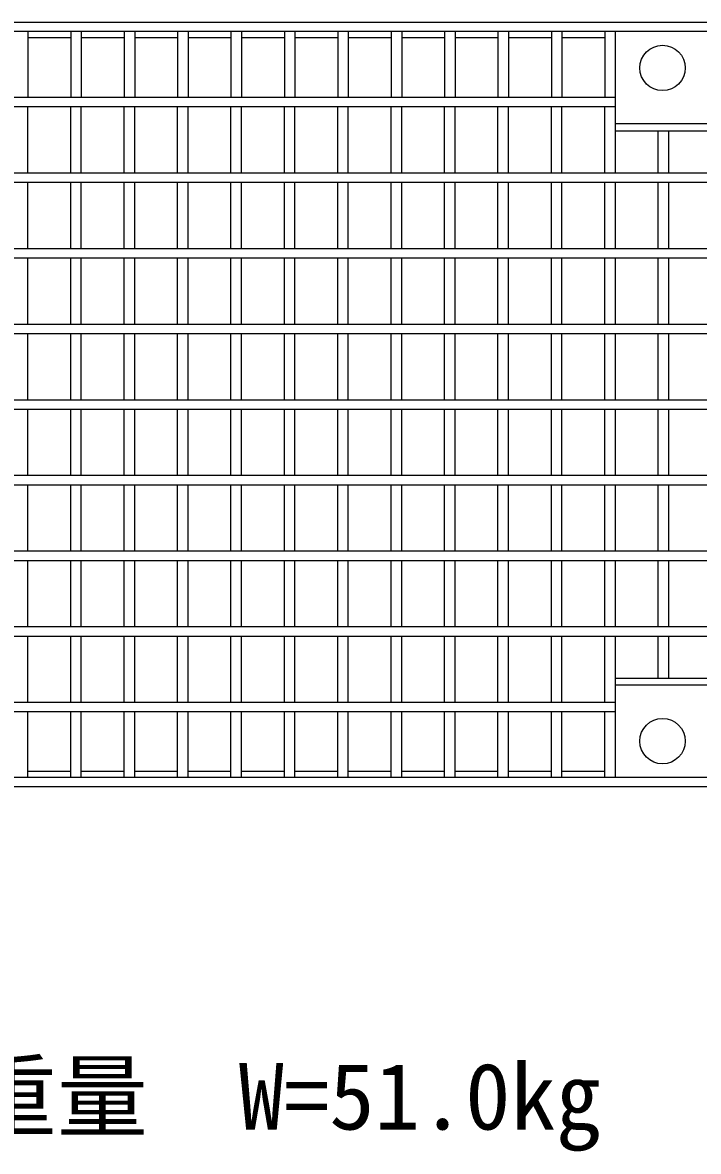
# Model space of a CAD drawing. Units: millimetres, scale not verified. Extents: x -16800 to 16800, y -5940 to 5940.
# Drawn here: x -4144 to -3698, y 2265 to 3012 of the extents above; entities that cross this region are included whole.
import ezdxf
from ezdxf.enums import TextEntityAlignment as Align

# ---------------------------------------------------------------- set-up
doc = ezdxf.new("R2010")
doc.units = ezdxf.units.MM
doc.header["$LTSCALE"] = 20
doc.layers.add('0-0_DIM', color=7, linetype='Continuous', lineweight=25)
doc.layers.add('0-2_HATCH', color=6, linetype='Continuous', lineweight=25)
doc.styles.add('ＭＳ ゴシック', font='')
doc.styles.get('ＭＳ ゴシック').set_extended_font_data('MS Gothic')

msp = doc.modelspace()

# ---------------------------------------------------------------- linework, layer by layer
at = {"layer": '0-2_HATCH'}
for p, q in [((-3611.22, 3005.5), (-4606.22, 3005.5)), ((-4140.51, 3005.5), (-4140.51, 2962)), ((-4112.22, 3001.5), (-4140.51, 3001.5)), ((-4112.22, 3005.5), (-4112.22, 2962)), ((-4105.22, 3005.5), (-4105.22, 2962)), ((-4076.94, 3001.5), (-4105.22, 3001.5)), ((-4076.94, 3005.5), (-4076.94, 2962)), ((-4069.94, 3005.5), (-4069.94, 2962)), ((-4041.65, 3001.5), (-4069.94, 3001.5)), ((-4041.65, 3005.5), (-4041.65, 2962)), ((-4034.65, 3005.5), (-4034.65, 2962)), ((-4006.37, 3001.5), (-4034.65, 3001.5)), ((-4006.37, 3005.5), (-4006.37, 2962)), ((-3999.37, 3005.5), (-3999.37, 2962)), ((-3971.08, 3001.5), (-3999.37, 3001.5)), ((-3971.08, 3005.5), (-3971.08, 2962)), ((-3964.08, 3005.5), (-3964.08, 2962)), ((-3935.8, 3001.5), (-3964.08, 3001.5)), ((-3935.8, 3005.5), (-3935.8, 2962)), ((-3928.8, 3005.5), (-3928.8, 2962)), ((-3900.51, 3001.5), (-3928.8, 3001.5)), ((-3900.51, 3005.5), (-3900.51, 2962)), ((-3893.51, 3005.5), (-3893.51, 2962)), ((-3865.22, 3001.5), (-3893.51, 3001.5)), ((-3865.22, 3005.5), (-3865.22, 2962)), ((-3858.22, 3005.5), (-3858.22, 2962)), ((-3829.94, 3001.5), (-3858.22, 3001.5)), ((-3829.94, 3005.5), (-3829.94, 2962)), ((-3822.94, 3005.5), (-3822.94, 2962)), ((-3794.65, 3001.5), (-3822.94, 3001.5)), ((-3794.65, 3005.5), (-3794.65, 2962)), ((-3787.65, 3005.5), (-3787.65, 2962)), ((-3759.37, 3001.5), (-3787.65, 3001.5)), ((-3759.37, 3005.5), (-3759.37, 2962)), ((-3752.37, 2912), (-3752.37, 3005.5)), ((-3752.37, 2962), (-4465.08, 2962)), ((-4465.08, 2956), (-3752.37, 2956)), ((-4140.51, 2912), (-4140.51, 2956)), ((-4112.22, 2912), (-4112.22, 2956)), ((-4105.22, 2912), (-4105.22, 2956)), ((-4076.94, 2912), (-4076.94, 2956)), ((-4069.94, 2912), (-4069.94, 2956)), ((-4041.65, 2912), (-4041.65, 2956)), ((-4034.65, 2912), (-4034.65, 2956)), ((-4006.37, 2912), (-4006.37, 2956)), ((-3999.37, 2912), (-3999.37, 2956)), ((-3971.08, 2912), (-3971.08, 2956)), ((-3964.08, 2912), (-3964.08, 2956)), ((-3935.8, 2912), (-3935.8, 2956)), ((-3928.8, 2912), (-3928.8, 2956)), ((-3900.51, 2912), (-3900.51, 2956)), ((-3893.51, 2912), (-3893.51, 2956)), ((-3865.22, 2912), (-3865.22, 2956)), ((-3858.22, 2912), (-3858.22, 2956)), ((-3829.94, 2912), (-3829.94, 2956)), ((-3822.94, 2912), (-3822.94, 2956)), ((-3794.65, 2912), (-3794.65, 2956)), ((-3787.65, 2912), (-3787.65, 2956)), ((-3759.37, 2912), (-3759.37, 2956)), ((-3688.8, 2944.5), (-3752.37, 2944.5)), ((-3752.37, 2940), (-3688.8, 2940)), ((-3724.08, 2912), (-3724.08, 2940)), ((-3717.08, 2912), (-3717.08, 2940)), ((-3611.22, 2912), (-4606.22, 2912)), ((-4606.22, 2906), (-3611.22, 2906)), ((-4140.51, 2862), (-4140.51, 2906)), ((-4112.22, 2862), (-4112.22, 2906)), ((-4105.22, 2862), (-4105.22, 2906)), ((-4076.94, 2862), (-4076.94, 2906)), ((-4069.94, 2862), (-4069.94, 2906)), ((-4041.65, 2862), (-4041.65, 2906)), ((-4034.65, 2862), (-4034.65, 2906)), ((-4006.37, 2862), (-4006.37, 2906)), ((-3999.37, 2862), (-3999.37, 2906)), ((-3971.08, 2862), (-3971.08, 2906)), ((-3964.08, 2862), (-3964.08, 2906)), ((-3935.8, 2862), (-3935.8, 2906)), ((-3928.8, 2862), (-3928.8, 2906)), ((-3900.51, 2862), (-3900.51, 2906)), ((-3893.51, 2862), (-3893.51, 2906)), ((-3865.22, 2862), (-3865.22, 2906)), ((-3858.22, 2862), (-3858.22, 2906)), ((-3829.94, 2862), (-3829.94, 2906)), ((-3822.94, 2862), (-3822.94, 2906)), ((-3794.65, 2862), (-3794.65, 2906)), ((-3787.65, 2862), (-3787.65, 2906)), ((-3759.37, 2862), (-3759.37, 2906)), ((-3752.37, 2862), (-3752.37, 2906)), ((-3724.08, 2862), (-3724.08, 2906)), ((-3717.08, 2862), (-3717.08, 2906)), ((-3611.22, 2862), (-4606.22, 2862)), ((-4606.22, 2856), (-3611.22, 2856)), ((-4140.51, 2812), (-4140.51, 2856)), ((-4112.22, 2812), (-4112.22, 2856)), ((-4105.22, 2812), (-4105.22, 2856)), ((-4076.94, 2812), (-4076.94, 2856)), ((-4069.94, 2812), (-4069.94, 2856)), ((-4041.65, 2812), (-4041.65, 2856)), ((-4034.65, 2812), (-4034.65, 2856)), ((-4006.37, 2812), (-4006.37, 2856)), ((-3999.37, 2812), (-3999.37, 2856)), ((-3971.08, 2812), (-3971.08, 2856)), ((-3964.08, 2812), (-3964.08, 2856)), ((-3935.8, 2812), (-3935.8, 2856)), ((-3928.8, 2812), (-3928.8, 2856)), ((-3900.51, 2812), (-3900.51, 2856)), ((-3893.51, 2812), (-3893.51, 2856)), ((-3865.22, 2812), (-3865.22, 2856)), ((-3858.22, 2812), (-3858.22, 2856)), ((-3829.94, 2812), (-3829.94, 2856)), ((-3822.94, 2812), (-3822.94, 2856)), ((-3794.65, 2812), (-3794.65, 2856)), ((-3787.65, 2812), (-3787.65, 2856)), ((-3759.37, 2812), (-3759.37, 2856)), ((-3752.37, 2812), (-3752.37, 2856)), ((-3724.08, 2812), (-3724.08, 2856)), ((-3717.08, 2812), (-3717.08, 2856)), ((-3611.22, 2812), (-4606.22, 2812)), ((-4606.22, 2806), (-3611.22, 2806)), ((-4140.51, 2762), (-4140.51, 2806)), ((-4112.22, 2762), (-4112.22, 2806)), ((-4105.22, 2762), (-4105.22, 2806)), ((-4076.94, 2762), (-4076.94, 2806)), ((-4069.94, 2762), (-4069.94, 2806)), ((-4041.65, 2762), (-4041.65, 2806)), ((-4034.65, 2762), (-4034.65, 2806)), ((-4006.37, 2762), (-4006.37, 2806)), ((-3999.37, 2762), (-3999.37, 2806)), ((-3971.08, 2762), (-3971.08, 2806)), ((-3964.08, 2762), (-3964.08, 2806)), ((-3935.8, 2762), (-3935.8, 2806)), ((-3928.8, 2762), (-3928.8, 2806)), ((-3900.51, 2762), (-3900.51, 2806)), ((-3893.51, 2762), (-3893.51, 2806)), ((-3865.22, 2762), (-3865.22, 2806)), ((-3858.22, 2762), (-3858.22, 2806)), ((-3829.94, 2762), (-3829.94, 2806)), ((-3822.94, 2762), (-3822.94, 2806)), ((-3794.65, 2762), (-3794.65, 2806)), ((-3787.65, 2762), (-3787.65, 2806)), ((-3759.37, 2762), (-3759.37, 2806)), ((-3752.37, 2762), (-3752.37, 2806)), ((-3724.08, 2762), (-3724.08, 2806)), ((-3717.08, 2762), (-3717.08, 2806)), ((-3611.22, 2762), (-4606.22, 2762)), ((-4606.22, 2756), (-3611.22, 2756)), ((-4140.51, 2712), (-4140.51, 2756)), ((-4112.22, 2712), (-4112.22, 2756)), ((-4105.22, 2712), (-4105.22, 2756)), ((-4076.94, 2712), (-4076.94, 2756)), ((-4069.94, 2712), (-4069.94, 2756)), ((-4041.65, 2712), (-4041.65, 2756)), ((-4034.65, 2712), (-4034.65, 2756)), ((-4006.37, 2712), (-4006.37, 2756)), ((-3999.37, 2712), (-3999.37, 2756)), ((-3971.08, 2712), (-3971.08, 2756)), ((-3964.08, 2712), (-3964.08, 2756)), ((-3935.8, 2712), (-3935.8, 2756)), ((-3928.8, 2712), (-3928.8, 2756)), ((-3900.51, 2712), (-3900.51, 2756)), ((-3893.51, 2712), (-3893.51, 2756)), ((-3865.22, 2712), (-3865.22, 2756)), ((-3858.22, 2712), (-3858.22, 2756)), ((-3829.94, 2712), (-3829.94, 2756)), ((-3822.94, 2712), (-3822.94, 2756)), ((-3794.65, 2712), (-3794.65, 2756)), ((-3787.65, 2712), (-3787.65, 2756)), ((-3759.37, 2712), (-3759.37, 2756)), ((-3752.37, 2712), (-3752.37, 2756)), ((-3724.08, 2712), (-3724.08, 2756)), ((-3717.08, 2712), (-3717.08, 2756)), ((-3611.22, 2712), (-4606.22, 2712)), ((-4606.22, 2706), (-3611.22, 2706)), ((-4140.51, 2662), (-4140.51, 2706)), ((-4112.22, 2662), (-4112.22, 2706)), ((-4105.22, 2662), (-4105.22, 2706)), ((-4076.94, 2662), (-4076.94, 2706)), ((-4069.94, 2662), (-4069.94, 2706)), ((-4041.65, 2662), (-4041.65, 2706)), ((-4034.65, 2662), (-4034.65, 2706)), ((-4006.37, 2662), (-4006.37, 2706)), ((-3999.37, 2662), (-3999.37, 2706)), ((-3971.08, 2662), (-3971.08, 2706)), ((-3964.08, 2662), (-3964.08, 2706)), ((-3935.8, 2662), (-3935.8, 2706)), ((-3928.8, 2662), (-3928.8, 2706)), ((-3900.51, 2662), (-3900.51, 2706)), ((-3893.51, 2662), (-3893.51, 2706)), ((-3865.22, 2662), (-3865.22, 2706)), ((-3858.22, 2662), (-3858.22, 2706)), ((-3829.94, 2662), (-3829.94, 2706)), ((-3822.94, 2662), (-3822.94, 2706)), ((-3794.65, 2662), (-3794.65, 2706)), ((-3787.65, 2662), (-3787.65, 2706)), ((-3759.37, 2662), (-3759.37, 2706)), ((-3752.37, 2662), (-3752.37, 2706)), ((-3724.08, 2662), (-3724.08, 2706)), ((-3717.08, 2662), (-3717.08, 2706)), ((-3611.22, 2662), (-4606.22, 2662)), ((-4606.22, 2656), (-3611.22, 2656)), ((-4140.51, 2612), (-4140.51, 2656)), ((-4112.22, 2612), (-4112.22, 2656)), ((-4105.22, 2612), (-4105.22, 2656)), ((-4076.94, 2612), (-4076.94, 2656)), ((-4069.94, 2612), (-4069.94, 2656)), ((-4041.65, 2612), (-4041.65, 2656)), ((-4034.65, 2612), (-4034.65, 2656)), ((-4006.37, 2612), (-4006.37, 2656)), ((-3999.37, 2612), (-3999.37, 2656)), ((-3971.08, 2612), (-3971.08, 2656)), ((-3964.08, 2612), (-3964.08, 2656)), ((-3935.8, 2612), (-3935.8, 2656)), ((-3928.8, 2612), (-3928.8, 2656)), ((-3900.51, 2612), (-3900.51, 2656)), ((-3893.51, 2612), (-3893.51, 2656)), ((-3865.22, 2612), (-3865.22, 2656)), ((-3858.22, 2612), (-3858.22, 2656)), ((-3829.94, 2612), (-3829.94, 2656)), ((-3822.94, 2612), (-3822.94, 2656)), ((-3794.65, 2612), (-3794.65, 2656)), ((-3787.65, 2612), (-3787.65, 2656)), ((-3759.37, 2612), (-3759.37, 2656)), ((-3752.37, 2612), (-3752.37, 2656)), ((-3724.08, 2612), (-3724.08, 2656)), ((-3717.08, 2612), (-3717.08, 2656)), ((-3611.22, 2612), (-4606.22, 2612)), ((-4606.22, 2606), (-3611.22, 2606)), ((-4140.51, 2562), (-4140.51, 2606)), ((-4112.22, 2562), (-4112.22, 2606)), ((-4105.22, 2562), (-4105.22, 2606)), ((-4076.94, 2562), (-4076.94, 2606)), ((-4069.94, 2562), (-4069.94, 2606)), ((-4041.65, 2562), (-4041.65, 2606)), ((-4034.65, 2562), (-4034.65, 2606)), ((-4006.37, 2562), (-4006.37, 2606)), ((-3999.37, 2562), (-3999.37, 2606)), ((-3971.08, 2562), (-3971.08, 2606)), ((-3964.08, 2562), (-3964.08, 2606)), ((-3935.8, 2562), (-3935.8, 2606)), ((-3928.8, 2562), (-3928.8, 2606)), ((-3900.51, 2562), (-3900.51, 2606)), ((-3893.51, 2562), (-3893.51, 2606)), ((-3865.22, 2562), (-3865.22, 2606)), ((-3858.22, 2562), (-3858.22, 2606)), ((-3829.94, 2562), (-3829.94, 2606)), ((-3822.94, 2562), (-3822.94, 2606)), ((-3794.65, 2562), (-3794.65, 2606)), ((-3787.65, 2562), (-3787.65, 2606)), ((-3759.37, 2562), (-3759.37, 2606)), ((-3752.37, 2512.5), (-3752.37, 2606)), ((-3724.08, 2578), (-3724.08, 2606)), ((-3717.08, 2578), (-3717.08, 2606)), ((-3688.8, 2578), (-3752.37, 2578)), ((-3688.8, 2573.5), (-3752.37, 2573.5)), ((-3752.37, 2562), (-4465.08, 2562)), ((-4465.08, 2556), (-3752.37, 2556)), ((-4140.51, 2512.5), (-4140.51, 2556)), ((-4112.22, 2512.5), (-4112.22, 2556)), ((-4105.22, 2512.5), (-4105.22, 2556)), ((-4076.94, 2512.5), (-4076.94, 2556)), ((-4069.94, 2512.5), (-4069.94, 2556)), ((-4041.65, 2512.5), (-4041.65, 2556)), ((-4034.65, 2512.5), (-4034.65, 2556)), ((-4006.37, 2512.5), (-4006.37, 2556)), ((-3999.37, 2512.5), (-3999.37, 2556)), ((-3971.08, 2512.5), (-3971.08, 2556)), ((-3964.08, 2512.5), (-3964.08, 2556)), ((-3935.8, 2512.5), (-3935.8, 2556)), ((-3928.8, 2512.5), (-3928.8, 2556)), ((-3900.51, 2512.5), (-3900.51, 2556)), ((-3893.51, 2512.5), (-3893.51, 2556)), ((-3865.22, 2512.5), (-3865.22, 2556)), ((-3858.22, 2512.5), (-3858.22, 2556)), ((-3829.94, 2512.5), (-3829.94, 2556)), ((-3822.94, 2512.5), (-3822.94, 2556)), ((-3794.65, 2512.5), (-3794.65, 2556)), ((-3787.65, 2512.5), (-3787.65, 2556)), ((-3759.37, 2512.5), (-3759.37, 2556)), ((-4112.22, 2516.5), (-4140.51, 2516.5)), ((-4076.94, 2516.5), (-4105.22, 2516.5)), ((-4041.65, 2516.5), (-4069.94, 2516.5)), ((-4006.37, 2516.5), (-4034.65, 2516.5)), ((-3971.08, 2516.5), (-3999.37, 2516.5)), ((-3935.8, 2516.5), (-3964.08, 2516.5)), ((-3900.51, 2516.5), (-3928.8, 2516.5)), ((-3865.22, 2516.5), (-3893.51, 2516.5)), ((-3829.94, 2516.5), (-3858.22, 2516.5)), ((-3794.65, 2516.5), (-3822.94, 2516.5)), ((-3759.37, 2516.5), (-3787.65, 2516.5)), ((-3611.22, 2512.5), (-4606.22, 2512.5))]:
    msp.add_line(p, q, dxfattribs=at)
msp.add_lwpolyline([(-3606.72, 3011.5), (-4610.72, 3011.5), (-4610.72, 2506.5), (-3606.72, 2506.5)], dxfattribs=at)
for centre in [(-3721.22, 2981.5), (-3721.22, 2536.5)]:
    msp.add_circle(centre, 15, dxfattribs=at)

# ---------------------------------------------------------------- texts
at = {"layer": '0-0_DIM', "style": 'ＭＳ ゴシック'}
msp.add_text('参考重量\u3000W=51.0kg', height=43.99, dxfattribs=at).set_placement((-4301.24, 2266.57), align=Align.BOTTOM_LEFT)

doc.saveas('drawing.dxf')
